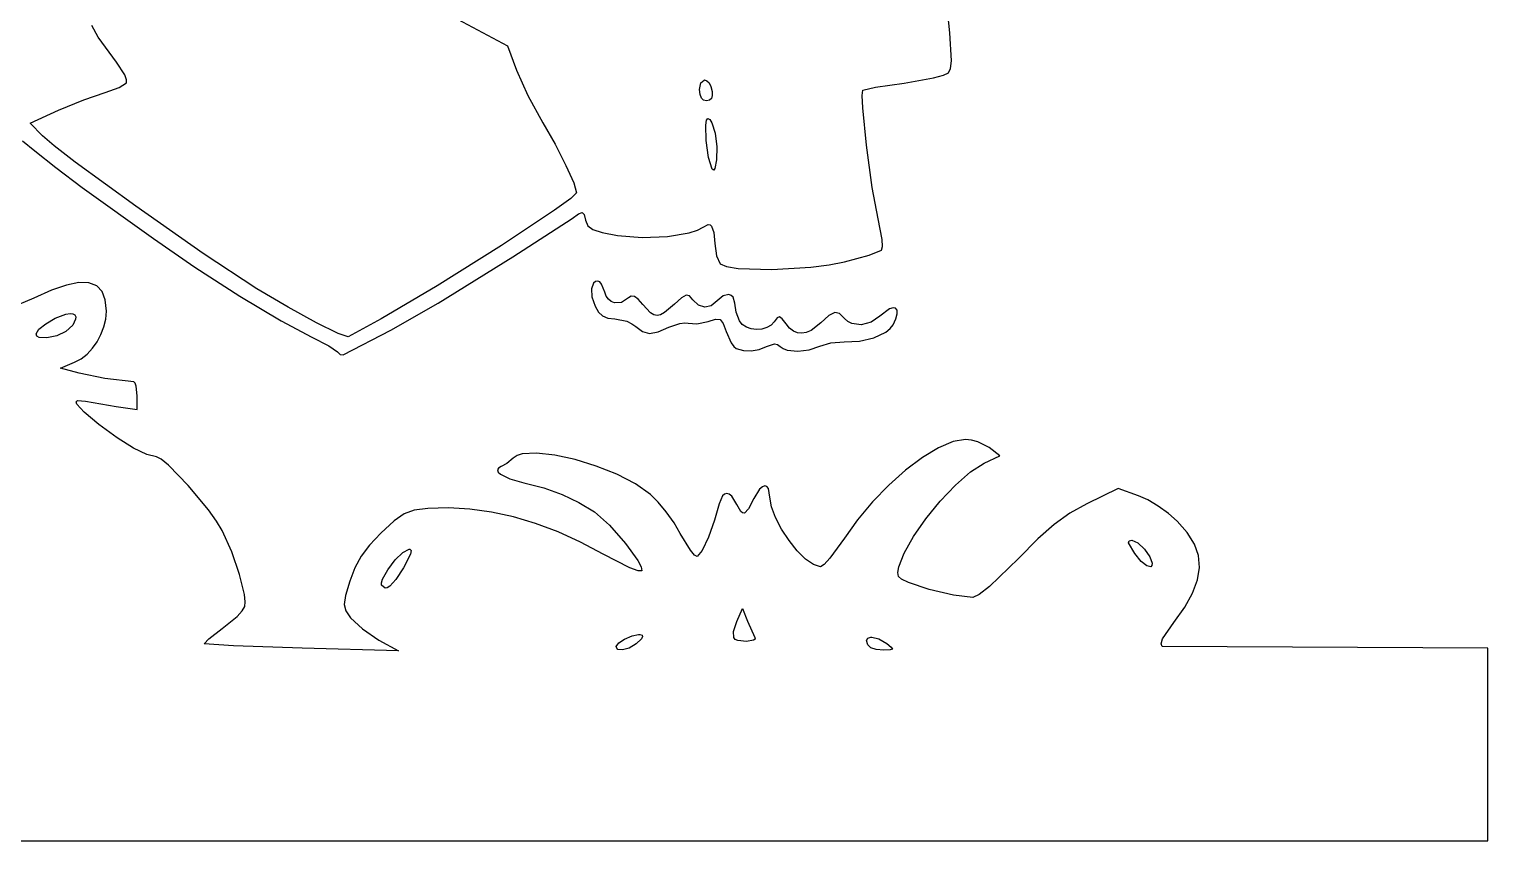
# Model space of a CAD drawing. Extents: x -97 to 313, y -48 to 345.
# Drawn here: x 73.7 to 287.4, y -47.6 to 71.3 of the extents above; entities that cross this region are included whole.
import ezdxf

# ---------------------------------------------------------------- set-up
doc = ezdxf.new("R2010")
doc.units = 0

msp = doc.modelspace()

# ---------------------------------------------------------------- linework, layer by layer
at = {"layer": 'Layer 1'}
for p, q in [((208.535764, 70.816528), (207.627361, 79.565417)), ((132.759097, 74.767639), (143.739306, 68.885069)), ((83.795614, 70.166758), (82.844043, 71.873262)), ((208.77797, 66.708567), (208.535764, 70.816528)), ((86.448194, 66.521458), (83.795614, 70.166758)), ((143.739306, 68.885069), (145.044583, 65.348472)), ((87.66018, 64.651579), (86.448194, 66.521458)), ((208.649096, 65.563543), (208.77797, 66.708567)), ((87.933811, 63.927946), (87.66018, 64.651579)), ((145.044583, 65.348472), (146.721775, 61.619063)), ((201.841806, 63.452292), (206.139614, 64.209745)), ((206.139614, 64.209745), (207.612384, 64.603488)), ((207.612384, 64.603488), (208.350556, 64.942778)), ((208.350556, 64.942778), (208.649096, 65.563543)), ((81.662252, 61.011788), (84.790139, 62.076458)), ((84.790139, 62.076458), (86.828227, 62.788599)), ((86.828227, 62.788599), (87.921042, 63.47875)), ((87.921042, 63.47875), (87.933811, 63.927946)), ((171.890972, 62.499792), (172.081267, 63.50527)), ((171.957009, 61.782914), (171.890972, 62.499792)), ((172.081267, 63.50527), (172.534792, 63.893264)), ((172.534792, 63.893264), (172.622986, 63.902083)), ((172.622986, 63.902083), (172.95266, 63.792453)), ((172.622986, 63.902083), (172.622986, 63.902083)), ((172.95266, 63.792453), (173.267776, 63.474438)), ((173.267776, 63.474438), (173.531695, 62.953527)), ((173.531695, 62.953527), (173.707778, 62.235208)), ((173.707778, 62.235208), (173.734381, 61.624388)), ((195.703451, 61.627401), (195.791667, 62.411597)), ((195.791667, 62.411597), (197.677904, 62.826316)), ((197.677904, 62.826316), (201.841806, 63.452292)), ((77.94625, 59.474722), (81.662252, 61.011788)), ((146.721775, 61.619063), (148.916319, 57.622639)), ((172.151589, 61.260639), (171.957009, 61.782914)), ((172.469419, 60.941221), (172.151589, 61.260639)), ((172.905208, 60.832917), (172.469419, 60.941221)), ((173.332927, 60.921456), (172.905208, 60.832917)), ((173.609374, 61.185875), (173.332927, 60.921456)), ((173.734381, 61.624388), (173.609374, 61.185875)), ((195.787623, 59.832896), (195.703451, 61.627401)), ((73.81875, 57.596181), (77.94625, 59.474722)), ((172.784612, 57.280243), (172.885139, 57.991835)), ((172.885139, 57.991835), (173.090417, 58.257639)), ((173.090417, 58.257639), (173.385325, 58.087811)), ((173.090417, 58.257639), (173.090417, 58.257639)), ((173.385325, 58.087811), (173.688788, 57.625441)), ((196.339403, 54.334833), (195.787623, 59.832896)), ((75.635556, 55.7), (73.81875, 57.596181)), ((77.331287, 54.238096), (75.635556, 55.7)), ((148.916319, 57.622639), (150.720965, 54.486052)), ((172.852231, 55.034622), (172.784612, 57.280243)), ((173.688788, 57.625441), (174.175208, 56.105694)), ((174.175208, 56.105694), (174.390156, 54.096414)), ((72.676309, 55.008422), (74.515486, 53.530417)), ((74.515486, 53.530417), (77.545951, 51.061002)), ((80.421192, 51.853662), (77.331287, 54.238096)), ((150.720965, 54.486052), (152.310305, 51.394973)), ((173.202102, 52.550631), (172.852231, 55.034622)), ((174.390156, 54.096414), (174.359905, 52.189229)), ((197.179554, 48.161159), (196.339403, 54.334833)), ((89.267584, 45.398796), (80.421192, 51.853662)), ((152.310305, 51.394973), (153.441785, 48.851268)), ((173.743056, 50.858125), (173.202102, 52.550631)), ((174.359905, 52.189229), (174.129267, 50.928383)), ((77.545951, 51.061002), (81.43875, 48.159375)), ((173.952807, 50.710416), (173.743056, 50.858125)), ((174.129267, 50.928383), (173.952807, 50.710416)), ((81.43875, 48.159375), (91.880972, 40.662847)), ((153.872847, 47.356806), (153.003697, 46.540171)), ((153.441785, 48.851268), (153.872847, 47.356806)), ((198.040625, 43.555625), (197.179554, 48.161159)), ((99.142858, 38.498595), (89.267584, 45.398796)), ((153.003697, 46.540171), (150.637064, 44.832246)), ((150.637064, 44.832246), (142.856231, 39.673248)), ((144.533056, 37.990556), (153.220208, 43.608542)), ((153.220208, 43.608542), (154.153245, 44.300826)), ((154.153245, 44.300826), (154.668753, 44.50385)), ((154.668753, 44.50385), (154.949468, 44.193075)), ((154.949468, 44.193075), (155.178125, 43.343958)), ((155.178125, 43.343958), (155.513284, 42.538688)), ((198.613784, 40.520769), (198.040625, 43.555625)), ((91.880972, 40.662847), (97.953864, 36.471965)), ((155.513284, 42.538688), (156.23319, 41.981317)), ((156.23319, 41.981317), (157.58973, 41.551846)), ((157.58973, 41.551846), (159.834792, 41.130278)), ((159.834792, 41.130278), (163.448491, 40.822589)), ((163.448491, 40.822589), (167.170318, 40.962861)), ((167.170318, 40.962861), (170.364105, 41.488908)), ((170.364105, 41.488908), (171.56418, 41.877163)), ((171.56418, 41.877163), (172.393681, 42.338542)), ((172.393681, 42.338542), (173.128765, 42.716568)), ((173.128765, 42.716568), (173.412927, 42.670664)), ((173.412927, 42.670664), (173.645287, 42.462777)), ((173.645287, 42.462777), (173.965953, 41.544942)), ((173.965953, 41.544942), (174.113472, 39.930833)), ((107.015139, 33.31625), (99.142858, 38.498595)), ((142.856231, 39.673248), (133.420113, 33.741254)), ((174.113472, 39.930833), (174.380681, 38.131789)), ((196.712771, 38.259226), (198.525694, 38.969514)), ((198.525694, 38.969514), (198.660239, 39.486483)), ((198.660239, 39.486483), (198.613784, 40.520769)), ((97.953864, 36.471965), (104.525445, 32.247056)), ((133.570486, 31.208403), (144.533056, 37.990556)), ((174.380681, 38.131789), (174.916042, 36.958681)), ((174.916042, 36.958681), (175.83485, 36.556668)), ((175.83485, 36.556668), (177.525535, 36.28643)), ((182.455245, 36.128869), (188.170596, 36.461178)), ((188.170596, 36.461178), (190.843333, 36.803279)), ((190.843333, 36.803279), (193.137014, 37.258542)), ((193.137014, 37.258542), (196.712771, 38.259226)), ((80.947259, 34.219457), (79.11683, 33.851165)), ((82.423681, 34.188559), (80.947259, 34.219457)), ((156.626238, 34.353998), (156.342561, 34.121399)), ((156.994931, 34.436319), (156.626238, 34.353998)), ((157.258657, 34.310003), (156.994931, 34.436319)), ((156.994931, 34.436319), (156.994931, 34.436319)), ((157.536876, 33.965711), (157.258657, 34.310003)), ((177.525535, 36.28643), (182.455245, 36.128869)), ((76.92309, 33.085125), (74.356736, 31.922778)), ((79.11683, 33.851165), (76.92309, 33.085125)), ((83.555397, 33.75703), (82.423681, 34.188559)), ((84.351712, 32.923427), (83.555397, 33.75703)), ((84.821928, 31.68631), (84.351712, 32.923427)), ((104.525445, 32.247056), (110.57137, 28.625095)), ((111.596996, 30.601666), (107.015139, 33.31625)), ((133.420113, 33.741254), (125.218472, 28.897708)), ((156.342561, 34.121399), (156.040037, 33.29153)), ((156.040037, 33.29153), (156.106922, 32.119039)), ((156.106922, 32.119039), (156.562778, 30.77625)), ((158.000347, 32.831181), (157.536876, 33.965711)), ((158.21947, 32.247387), (158.000347, 32.831181)), ((158.539505, 31.789799), (158.21947, 32.247387)), ((161.875832, 32.252035), (161.44875, 31.975694)), ((162.331101, 32.199558), (161.875832, 32.252035)), ((162.872156, 31.792614), (162.331101, 32.199558)), ((169.903355, 32.392668), (169.243478, 32.002642)), ((170.384054, 32.276551), (169.903355, 32.392668)), ((170.885556, 31.702292), (170.384054, 32.276551)), ((175.355138, 32.291566), (174.46625, 31.543542)), ((176.186332, 32.466023), (175.355138, 32.291566)), ((176.530755, 32.345016), (176.186332, 32.466023)), ((176.801305, 32.08884), (176.530755, 32.345016)), ((177.041528, 31.181944), (176.801305, 32.08884)), ((74.356736, 31.922778), (70.899278, 30.452344)), ((84.975347, 30.044236), (84.821928, 31.68631)), ((84.880647, 28.882001), (84.975347, 30.044236)), ((115.774739, 28.301618), (111.596996, 30.601666)), ((126.65246, 27.270093), (133.570486, 31.208403)), ((156.562778, 30.77625), (157.077562, 29.904935)), ((158.940271, 31.463435), (158.539505, 31.789799)), ((159.401589, 31.273316), (158.940271, 31.463435)), ((160.425152, 31.321895), (159.401589, 31.273316)), ((161.44875, 31.975694), (160.425152, 31.321895)), ((163.556597, 31.005556), (162.872156, 31.792614)), ((164.675122, 29.792913), (163.556597, 31.005556)), ((168.204444, 31.058472), (166.744019, 29.817026)), ((169.243478, 32.002642), (168.204444, 31.058472)), ((171.72309, 30.913337), (170.885556, 31.702292)), ((172.655767, 30.621605), (171.72309, 30.913337)), ((173.598511, 30.830529), (172.655767, 30.621605)), ((174.46625, 31.543542), (173.598511, 30.830529)), ((177.239205, 29.876845), (177.041528, 31.181944)), ((199.709553, 30.379235), (198.287569, 29.285764)), ((200.234322, 30.541108), (199.709553, 30.379235)), ((200.609339, 30.463243), (200.234322, 30.541108)), ((200.815402, 30.158266), (200.609339, 30.463243)), ((200.833309, 29.638806), (200.815402, 30.158266)), ((75.07592, 27.381524), (76.093023, 28.1954)), ((76.093023, 28.1954), (77.492139, 28.983399)), ((77.492139, 28.983399), (79.031042, 29.585625)), ((79.031042, 29.585625), (79.666042, 29.700278)), ((80.041736, 27.990045), (79.048681, 27.072083)), ((79.666042, 29.700278), (80.076673, 29.647138)), ((79.666042, 29.700278), (79.666042, 29.700278)), ((80.474323, 28.846691), (80.041736, 27.990045)), ((80.076673, 29.647138), (80.348429, 29.473082)), ((80.348429, 29.473082), (80.481062, 29.199227)), ((80.481062, 29.199227), (80.474323, 28.846691)), ((84.610844, 27.726823), (84.880647, 28.882001)), ((110.57137, 28.625095), (115.067292, 26.243056)), ((118.917456, 26.747202), (115.774739, 28.301618)), ((125.218472, 28.897708), (120.394236, 26.269514)), ((157.077562, 29.904935), (157.677929, 29.338928)), ((157.677929, 29.338928), (158.44612, 29.024152)), ((158.44612, 29.024152), (159.464375, 28.906528)), ((159.464375, 28.906528), (161.208011, 28.547895)), ((161.208011, 28.547895), (161.979635, 28.195526)), ((161.979635, 28.195526), (162.551181, 27.777639)), ((165.165548, 29.492326), (164.675122, 29.792913)), ((165.652588, 29.395954), (165.165548, 29.492326)), ((166.168119, 29.50409), (165.652588, 29.395954)), ((166.744019, 29.817026), (166.168119, 29.50409)), ((167.384236, 27.671806), (168.985998, 28.240103)), ((168.985998, 28.240103), (169.699899, 28.326175)), ((169.699899, 28.326175), (170.232917, 28.253889)), ((170.232917, 28.253889), (171.501223, 28.179038)), ((171.501223, 28.179038), (173.143333, 28.536111)), ((173.143333, 28.536111), (174.21958, 28.855223)), ((174.21958, 28.855223), (174.87632, 28.788953)), ((174.87632, 28.788953), (175.321411, 28.219231)), ((175.321411, 28.219231), (175.762708, 27.027986)), ((177.711806, 28.606667), (177.239205, 29.876845)), ((178.138189, 28.078217), (177.711806, 28.606667)), ((178.737814, 27.693512), (178.138189, 28.078217)), ((182.367968, 27.975703), (181.744963, 27.620451)), ((182.827083, 28.483194), (182.367968, 27.975703)), ((183.232202, 29.063486), (182.827083, 28.483194)), ((183.569666, 29.220303), (183.232202, 29.063486)), ((183.965787, 28.929191), (183.569666, 29.220303)), ((184.546875, 28.165694), (183.965787, 28.929191)), ((185.070341, 27.5477), (184.546875, 28.165694)), ((189.662153, 28.324444), (188.209608, 27.191589)), ((190.839083, 29.398731), (189.662153, 28.324444)), ((191.689229, 29.841876), (190.839083, 29.398731)), ((192.394553, 29.68726), (191.689229, 29.841876)), ((193.137014, 28.968264), (192.394553, 29.68726)), ((193.619228, 28.529843), (193.137014, 28.968264)), ((194.202803, 28.231265), (193.619228, 28.529843)), ((195.563657, 28.04716), (194.202803, 28.231265)), ((196.998829, 28.402982), (195.563657, 28.04716)), ((198.287569, 29.285764), (196.998829, 28.402982)), ((199.812769, 27.470184), (200.227847, 28.006944)), ((200.227847, 28.006944), (200.643858, 28.91749)), ((200.643858, 28.91749), (200.833309, 29.638806)), ((74.683056, 26.701667), (75.07592, 27.381524)), ((74.80542, 26.391178), (74.683056, 26.701667)), ((75.14157, 26.190427), (74.80542, 26.391178)), ((76.269564, 26.102547), (75.14157, 26.190427)), ((77.695709, 26.406831), (76.269564, 26.102547)), ((79.048681, 27.072083), (77.695709, 26.406831)), ((83.617629, 25.552822), (84.183863, 26.607498)), ((84.183863, 26.607498), (84.610844, 27.726823)), ((115.067292, 26.243056), (117.559313, 24.966554)), ((120.394236, 26.269514), (118.917456, 26.747202)), ((119.644583, 23.623681), (126.65246, 27.270093)), ((162.551181, 27.777639), (163.524459, 27.032963)), ((163.524459, 27.032963), (164.563939, 26.76843)), ((164.563939, 26.76843), (165.805304, 26.982044)), ((165.805304, 26.982044), (167.384236, 27.671806)), ((175.762708, 27.027986), (176.492472, 25.406583)), ((179.454493, 27.453968), (178.737814, 27.693512)), ((180.232037, 27.360998), (179.454493, 27.453968)), ((181.014256, 27.416021), (180.232037, 27.360998)), ((181.744963, 27.620451), (181.014256, 27.416021)), ((185.631941, 27.111999), (185.070341, 27.5477)), ((186.229171, 26.858564), (185.631941, 27.111999)), ((186.859528, 26.787369), (186.229171, 26.858564)), ((187.520508, 26.898386), (186.859528, 26.787369)), ((188.209608, 27.191589), (187.520508, 26.898386)), ((195.290853, 25.622246), (197.435225, 26.14138)), ((197.435225, 26.14138), (199.183356, 26.971525)), ((199.183356, 26.971525), (199.812769, 27.470184)), ((81.262669, 23.064648), (82.139107, 23.752601)), ((82.139107, 23.752601), (82.930069, 24.591591)), ((82.930069, 24.591591), (83.617629, 25.552822)), ((117.559313, 24.966554), (118.824375, 24.064653)), ((118.824375, 24.064653), (119.228161, 23.671644)), ((119.228161, 23.671644), (119.644583, 23.623681)), ((176.492472, 25.406583), (176.889829, 24.841963)), ((176.889829, 24.841963), (177.244375, 24.549722)), ((177.244375, 24.549722), (178.31264, 24.262108)), ((178.31264, 24.262108), (179.451026, 24.218002)), ((179.451026, 24.218002), (180.590723, 24.412517)), ((180.590723, 24.412517), (181.662917, 24.840764)), ((181.662917, 24.840764), (182.838428, 25.222307)), ((182.838428, 25.222307), (183.28605, 25.126922)), ((183.28605, 25.126922), (183.682569, 24.840764)), ((183.682569, 24.840764), (184.125329, 24.53815)), ((184.125329, 24.53815), (184.730852, 24.325273)), ((184.730852, 24.325273), (186.265542, 24.166588)), ((186.265542, 24.166588), (187.957339, 24.360426)), ((187.957339, 24.360426), (189.476944, 24.9025)), ((189.476944, 24.9025), (191.110328, 25.396805)), ((191.110328, 25.396805), (193.057639, 25.519861)), ((193.057639, 25.519861), (195.290853, 25.622246)), ((78.26375, 21.692222), (80.318681, 22.556528)), ((81.006597, 20.951389), (78.26375, 21.692222)), ((80.318681, 22.556528), (81.262669, 23.064648)), ((84.740251, 20.168318), (81.006597, 20.951389)), ((89.005833, 19.672569), (84.740251, 20.168318)), ((89.193661, 19.499279), (89.005833, 19.672569)), ((89.347956, 19.055276), (89.193661, 19.499279)), ((89.490903, 17.626458), (89.347956, 19.055276)), ((89.490903, 15.624444), (89.490903, 17.626458)), ((80.554688, 16.760942), (80.731418, 16.949692)), ((80.657257, 16.41368), (80.554688, 16.760942)), ((81.699242, 15.244922), (80.657257, 16.41368)), ((80.731418, 16.949692), (81.923819, 16.850347)), ((83.855278, 13.446028), (81.699242, 15.244922)), ((81.923819, 16.850347), (86.430556, 16.065417)), ((86.430556, 16.065417), (89.490903, 15.624444)), ((86.557976, 11.468422), (83.855278, 13.446028)), ((88.94938, 9.971554), (86.557976, 11.468422)), ((209.030995, 10.919573), (206.894644, 10.005095)), ((210.846458, 11.241195), (209.030995, 10.919573)), ((211.718835, 11.145309), (210.846458, 11.241195)), ((212.666403, 10.886942), (211.718835, 11.145309)), ((214.330139, 10.04175), (212.666403, 10.886942)), ((90.908195, 9.023507), (88.94938, 9.971554)), ((92.313125, 8.692361), (90.908195, 9.023507)), ((93.001298, 8.357991), (92.313125, 8.692361)), ((145.137766, 8.874434), (144.585972, 8.507139)), ((145.909213, 9.1151), (145.137766, 8.874434)), ((148.003174, 9.245122), (145.909213, 9.1151)), ((150.652066, 8.954357), (148.003174, 9.245122)), ((153.640099, 8.299956), (150.652066, 8.954357)), ((204.540174, 8.581694), (202.070353, 6.733301)), ((206.894644, 10.005095), (204.540174, 8.581694)), ((213.571667, 7.748695), (215.882361, 8.851111)), ((215.882361, 8.851111), (214.330139, 10.04175)), ((94.091542, 7.449723), (93.001298, 8.357991)), ((96.969405, 4.480547), (94.091542, 7.449723)), ((142.401949, 7.03629), (142.260426, 6.767446)), ((142.260426, 6.767446), (142.37776, 6.462289)), ((142.37776, 6.462289), (142.734194, 6.134835)), ((142.822083, 7.254806), (142.401949, 7.03629)), ((143.657671, 7.728837), (142.822083, 7.254806)), ((144.585972, 8.507139), (143.657671, 7.728837)), ((156.751483, 7.339071), (153.640099, 8.299956)), ((159.770429, 6.128853), (156.751483, 7.339071)), ((202.070353, 6.733301), (199.587948, 4.543851)), ((209.363733, 4.552506), (211.560951, 6.472477)), ((211.560951, 6.472477), (213.571667, 7.748695)), ((99.929041, 0.922938), (96.969405, 4.480547)), ((142.734194, 6.134835), (144.085344, 5.469098)), ((144.085344, 5.469098), (146.155833, 4.882361)), ((146.155833, 4.882361), (149.067544, 4.132927)), ((162.481147, 4.726455), (159.770429, 6.128853)), ((164.667847, 3.189028), (162.481147, 4.726455)), ((181.076085, 4.313785), (180.677548, 3.962415)), ((181.436731, 4.446201), (181.076085, 4.313785)), ((181.744071, 4.358632), (181.436731, 4.446201)), ((181.982687, 4.050045), (181.744071, 4.358632)), ((199.587948, 4.543851), (197.195729, 2.097274)), ((207.136717, 2.196419), (209.363733, 4.552506)), ((149.067544, 4.132927), (151.738236, 3.18114)), ((151.738236, 3.18114), (154.19521, 2.015019)), ((165.796947, 2.066906), (164.667847, 3.189028)), ((175.227025, 2.962516), (174.766111, 1.813194)), ((175.533294, 3.243306), (175.227025, 2.962516)), ((175.874648, 3.328731), (175.533294, 3.243306)), ((176.239491, 3.219202), (175.874648, 3.328731)), ((176.616231, 2.91513), (176.239491, 3.219202)), ((177.359028, 1.725), (176.616231, 2.91513)), ((179.828472, 2.606944), (179.027218, 1.076014)), ((180.677548, 3.962415), (179.828472, 2.606944)), ((182.192083, 2.765694), (181.982687, 4.050045)), ((182.411287, 1.377996), (182.192083, 2.765694)), ((205.036604, -0.388142), (207.136717, 2.196419)), ((233.20375, 4.062139), (228.608819, 1.78675)), ((236.184722, 2.995), (233.20375, 4.062139)), ((237.554652, 2.368478), (236.184722, 2.995)), ((239.081865, 1.45297), (237.554652, 2.368478)), ((101.121501, -0.720872), (99.929041, 0.922938)), ((128.601986, 0.342496), (127.127811, -0.688724)), ((130.088763, 0.856703), (128.601986, 0.342496)), ((132.053542, 1.098805), (130.088763, 0.856703)), ((135.099797, 1.201186), (132.053542, 1.098805)), ((138.214946, 1.031248), (135.099797, 1.201186)), ((141.387975, 0.591621), (138.214946, 1.031248)), ((144.607868, -0.115068), (141.387975, 0.591621)), ((154.19521, 2.015019), (156.465764, 0.622584)), ((156.465764, 0.622584), (158.680076, -1.334635)), ((167.000961, 0.612448), (165.796947, 2.066906)), ((168.136439, -0.986879), (167.000961, 0.612448)), ((174.766111, 1.813194), (174.089863, -0.58735)), ((177.929328, 0.683545), (177.359028, 1.725)), ((178.183483, 0.463146), (177.929328, 0.683545)), ((178.43978, 0.451049), (178.183483, 0.463146)), ((179.027218, 1.076014), (178.43978, 0.451049)), ((183.009707, -0.220214), (182.411287, 1.377996)), ((197.195729, 2.097274), (194.996462, -0.522496)), ((226.137981, 0.414331), (223.843786, -1.216073)), ((228.608819, 1.78675), (226.137981, 0.414331)), ((240.580437, 0.371414), (239.081865, 1.45297)), ((241.864444, -0.75325), (240.580437, 0.371414)), ((101.952778, -2.085), (101.121501, -0.720872)), ((103.340578, -5.210659), (101.952778, -2.085)), ((127.127811, -0.688724), (125.200833, -2.481861)), ((147.863608, -1.086189), (144.607868, -0.115068)), ((151.144182, -2.319114), (147.863608, -1.086189)), ((158.680076, -1.334635), (161.03085, -3.992244)), ((169.059931, -2.543611), (168.136439, -0.986879)), ((174.089863, -0.58735), (173.169791, -3.055213)), ((183.898554, -1.907022), (183.009707, -0.220214)), ((184.98904, -3.560518), (183.898554, -1.907022)), ((194.996462, -0.522496), (193.092917, -3.231528)), ((203.220097, -2.993538), (205.036604, -0.388142)), ((223.843786, -1.216073), (221.427386, -3.342677)), ((243.336867, -2.419075), (241.864444, -0.75325)), ((123.519612, -4.251212), (122.287198, -5.882244)), ((125.200833, -2.481861), (123.519612, -4.251212)), ((154.438572, -3.811214), (151.144182, -2.319114)), ((157.735764, -5.559861), (154.438572, -3.811214)), ((161.03085, -3.992244), (162.838716, -6.505411)), ((170.561719, -5.006455), (169.059931, -2.543611)), ((173.169791, -3.055213), (172.243104, -5.02033)), ((186.192375, -5.058789), (184.98904, -3.560518)), ((193.092917, -3.231528), (190.974938, -6.179335)), ((201.843898, -5.412129), (203.220097, -2.993538)), ((221.427386, -3.342677), (218.589931, -6.203695)), ((234.725834, -3.926239), (234.81089, -3.624602)), ((235.629097, -5.471667), (234.725834, -3.926239)), ((234.81089, -3.624602), (235.232222, -3.540194)), ((235.232222, -3.540194), (236.088944, -3.918924)), ((235.232222, -3.540194), (235.232222, -3.540194)), ((236.088944, -3.918924), (237.06703, -4.830895)), ((244.371987, -4.082311), (243.336867, -2.419075)), ((244.968818, -5.770704), (244.371987, -4.082311)), ((104.484275, -8.555699), (103.340578, -5.210659)), ((122.287198, -5.882244), (121.376098, -7.570362)), ((126.202729, -7.858184), (127.298037, -6.39955)), ((127.298037, -6.39955), (128.419931, -5.32175)), ((128.419931, -5.32175), (129.354792, -4.836667)), ((129.510096, -5.559607), (128.490486, -7.561861)), ((129.354792, -4.836667), (129.434167, -4.836667)), ((129.354792, -4.836667), (129.354792, -4.836667)), ((129.434167, -4.836667), (129.6091, -5.035632)), ((129.6091, -5.035632), (129.510096, -5.559607)), ((161.663462, -7.571432), (157.735764, -5.559861)), ((171.160309, -5.709495), (170.561719, -5.006455)), ((171.547014, -5.912639), (171.160309, -5.709495)), ((172.243104, -5.02033), (171.547014, -5.912639)), ((187.419772, -6.279924), (186.192375, -5.058789)), ((188.582443, -7.102011), (187.419772, -6.279924)), ((190.974938, -6.179335), (190.133749, -7.074576)), ((201.06471, -7.436274), (201.843898, -5.412129)), ((218.589931, -6.203695), (214.340333, -10.303928)), ((236.579643, -6.621179), (235.629097, -5.471667)), ((237.06703, -4.830895), (237.87075, -5.93978)), ((237.87075, -5.93978), (238.204375, -6.90925)), ((245.126372, -7.511999), (244.968818, -5.770704)), ((121.376098, -7.570362), (120.658819, -9.510972)), ((125.433296, -9.241427), (126.202729, -7.858184)), ((128.490486, -7.561861), (127.361199, -9.302758)), ((162.907826, -8.035436), (161.663462, -7.571432)), ((162.838716, -6.505411), (163.326756, -7.443819)), ((163.424306, -8.029306), (162.907826, -8.035436)), ((163.326756, -7.443819), (163.424306, -8.029306)), ((189.591597, -7.403139), (188.582443, -7.102011)), ((190.133749, -7.074576), (189.591597, -7.403139)), ((200.947965, -8.235542), (201.06471, -7.436274)), ((201.039236, -8.858333), (200.947965, -8.235542)), ((237.403986, -7.288278), (236.579643, -6.621179)), ((237.984705, -7.406468), (237.403986, -7.288278)), ((238.14701, -7.238941), (237.984705, -7.406468)), ((238.204375, -6.90925), (238.14701, -7.238941)), ((244.843665, -9.333942), (245.126372, -7.511999)), ((105.186842, -11.454536), (104.484275, -8.555699)), ((120.658819, -9.510972), (120.028815, -11.647005)), ((125.26431, -9.762207), (125.433296, -9.241427)), ((125.289028, -10.093056), (125.26431, -9.762207)), ((125.814678, -10.52643), (125.289028, -10.093056)), ((126.129241, -10.489676), (125.814678, -10.52643)), ((126.487332, -10.276973), (126.129241, -10.489676)), ((127.361199, -9.302758), (126.487332, -10.276973)), ((201.488559, -9.248786), (201.039236, -8.858333)), ((202.481972, -9.716194), (201.488559, -9.248786)), ((205.533503, -10.722817), (202.481972, -9.716194)), ((214.340333, -10.303928), (212.824029, -11.485954)), ((244.119707, -11.264278), (244.843665, -9.333942)), ((105.31113, -12.528632), (105.186842, -11.454536)), ((105.25125, -13.241583), (105.31113, -12.528632)), ((120.028815, -11.647005), (119.830057, -12.942752)), ((209.0587, -11.56008), (205.533503, -10.722817)), ((211.922431, -11.909861), (209.0587, -11.56008)), ((212.824029, -11.485954), (211.922431, -11.909861)), ((242.953514, -13.330752), (244.119707, -11.264278)), ((101.952778, -16.478333), (104.118657, -14.704881)), ((104.118657, -14.704881), (104.868585, -13.881441)), ((104.868585, -13.881441), (105.25125, -13.241583)), ((119.830057, -12.942752), (120.069934, -13.865374)), ((120.069934, -13.865374), (120.755833, -14.882028)), ((120.755833, -14.882028), (122.487994, -16.53185)), ((177.350208, -15.455278), (178.179236, -13.523805)), ((178.179236, -13.523805), (178.920069, -15.384722)), ((178.179236, -13.523805), (178.179236, -13.523805)), ((241.344097, -15.561111), (242.953514, -13.330752)), ((99.977744, -17.960141), (101.952778, -16.478333)), ((122.487994, -16.53185), (124.900972, -18.154028)), ((176.849496, -16.892266), (177.350208, -15.455278)), ((176.877876, -17.777215), (176.849496, -16.892266)), ((178.920069, -15.384722), (179.996042, -17.80125)), ((239.723773, -17.961376), (241.344097, -15.561111)), ((99.298125, -18.718472), (99.977744, -17.960141)), ((103.61719, -19.003555), (99.298125, -18.718472)), ((113.665, -19.353472), (103.61719, -19.003555)), ((124.900972, -18.154028), (127.79375, -19.750361)), ((159.667222, -19.097694), (160.029248, -18.5809)), ((159.736275, -19.363379), (159.667222, -19.097694)), ((160.029248, -18.5809), (160.906032, -18.018519)), ((160.906032, -18.018519), (161.983619, -17.55035)), ((162.595278, -18.727306), (161.55392, -19.329676)), ((161.983619, -17.55035), (162.948056, -17.316195)), ((163.362778, -17.964131), (162.595278, -18.727306)), ((162.948056, -17.316195), (163.142083, -17.316195)), ((162.948056, -17.316195), (162.948056, -17.316195)), ((163.142083, -17.316195), (163.450764, -17.413194)), ((163.506166, -17.640396), (163.362778, -17.964131)), ((163.450764, -17.413194), (163.506166, -17.640396)), ((177.107112, -18.048383), (176.877876, -17.777215)), ((177.488586, -18.22439), (177.107112, -18.048383)), ((178.734861, -18.348056), (177.488586, -18.22439)), ((179.76765, -18.188318), (178.734861, -18.348056)), ((180.002487, -18.014554), (179.76765, -18.188318)), ((179.996042, -17.80125), (180.002487, -18.014554)), ((196.356111, -18.242222), (196.520465, -17.870419)), ((196.510702, -18.860659), (196.356111, -18.242222)), ((196.97855, -19.294015), (196.510702, -18.860659)), ((196.520465, -17.870419), (196.955833, -17.721861)), ((196.955833, -17.721861), (197.114583, -17.721861)), ((196.955833, -17.721861), (196.955833, -17.721861)), ((197.114583, -17.721861), (198.132647, -17.978771)), ((198.132647, -17.978771), (199.292986, -18.65675)), ((199.292986, -18.65675), (199.961027, -19.188125)), ((199.961027, -19.188125), (200.137448, -19.471296)), ((239.482887, -18.689708), (239.723773, -17.961376)), ((239.633125, -19.080084), (239.482887, -18.689708)), ((287.363972, -19.318194), (239.633125, -19.080084)), ((127.79375, -19.750361), (113.665, -19.353472)), ((159.930116, -19.534915), (159.736275, -19.363379)), ((160.612274, -19.60556), (159.930116, -19.534915)), ((161.55392, -19.329676), (160.612274, -19.60556)), ((197.765769, -19.545433), (196.97855, -19.294015)), ((198.878472, -19.618056), (197.765769, -19.545433)), ((199.78801, -19.587521), (198.878472, -19.618056)), ((200.137448, -19.471296), (199.78801, -19.587521)), ((287.363972, -47.566861), (287.363972, -19.318194)), ((-96.925694, -47.566861), (287.363972, -47.566861))]:
    msp.add_line(p, q, dxfattribs=at)

doc.saveas('drawing.dxf')
